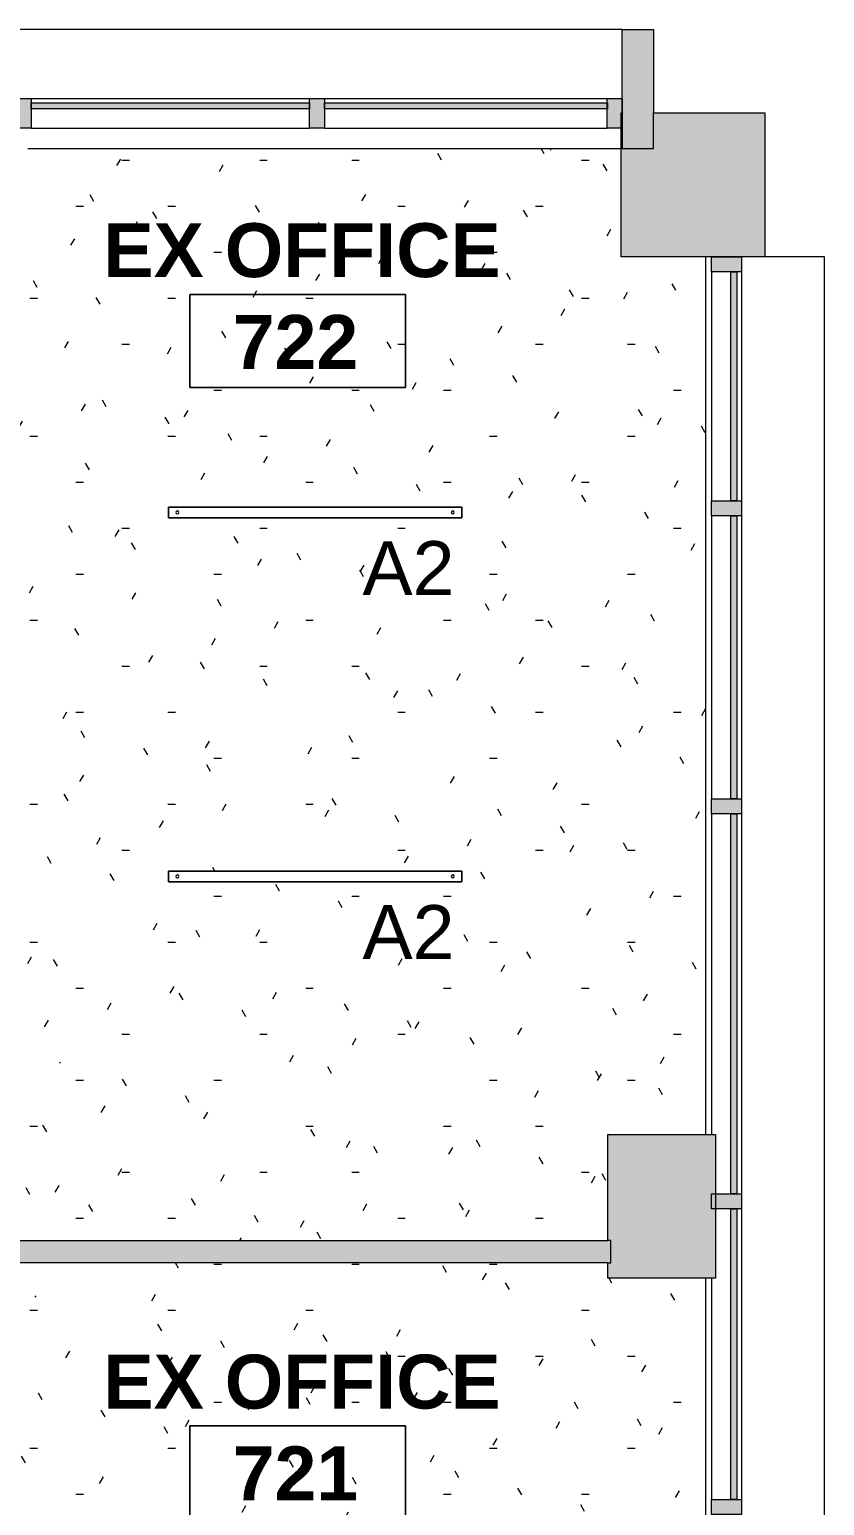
# Model space of a CAD drawing. Header units: inches. Extents: x 1083 to 3407, y -140 to 2134.
# Drawn here: x 2104.3 to 2237.1, y 1887.4 to 2133.9 of the extents above; entities that cross this region are included whole.
import ezdxf

# ---------------------------------------------------------------- set-up
doc = ezdxf.new("R2010")
doc.units = ezdxf.units.IN
doc.header["$MEASUREMENT"] = 0
for name, color, linetype, lineweight in [('A-AREA-IDEN', 2, 'Continuous', 9), ('A-CLNG-PATT', 13, 'Continuous', 13), ('A-DETL-GENF', 92, 'Continuous', 9), ('A-GLAZ-CURT', 52, 'Continuous', 13), ('A-GLAZ-CWMG', 51, 'Continuous', 13), ('A-WALL', 113, 'Continuous', 13), ('A-WALL-PATT', 111, 'Continuous', 13), ('E-LITE-EQPM', 33, 'Continuous', 9), ('E-LITE-EQPM-IDEN', 33, 'Continuous', 9), ('I-WALL', 2, 'Continuous', 13)]:
    doc.layers.add(name, color=color, linetype=linetype, lineweight=lineweight)
doc.styles.add('Arial', font='arial.ttf', dxfattribs={"height": 9})
doc.styles.add('Swis721 Lt BT_B', font='', dxfattribs={"height": 9})
doc.styles.get('Swis721 Lt BT_B').set_extended_font_data('Swis721 Lt BT', bold=True)
pattern_1 = [(0, (0, 0), (30.72, 7.68), [1.267, -21.773, 1.267, -21.773, -122.88]), (0, (0, 0), (30.72, 7.68), [-46.08, 1.267, -44.813, 1.267, -21.773, -53.76]), (0, (0, 0), (30.72, 7.68), [-115.2, 1.267, -14.093, 1.267, -37.133]), (120, (11.52, 3.84), (-22.011075, 22.7643), [1.267, -21.773, 1.267, -21.773, -122.88]), (120, (11.52, 3.84), (-22.011075, 22.7643), [-46.08, 1.267, -44.813, 1.267, -21.773, -53.76]), (120, (11.52, 3.84), (-22.011075, 22.7643), [-115.2, 1.267, -14.093, 1.267, -37.133]), (240, (15.36, 19.2), (-8.708925, -30.4443), [1.267, -21.773, 1.267, -21.773, -122.88]), (240, (15.36, 19.2), (-8.708925, -30.4443), [-46.08, 1.267, -44.813, 1.267, -21.773, -53.76]), (240, (15.36, 19.2), (-8.708925, -30.4443), [-115.2, 1.267, -14.093, 1.267, -37.133])]

# ---------------------------------------------------------------- blocks, each defined once
blk = doc.blocks.new('System Panel - Glazed-7148735-REFLECTED CEILING PLAN')
at = {"layer": 'A-GLAZ-CURT', "lineweight": 9}
blk.add_hatch(color=7, dxfattribs=at).paths.add_polyline_path([(23.25, 0.75), (23.25, 1.75), (-23.25, 1.75), (-23.25, 0.75), (7.93, 0.75)], flags=0)
at = {"layer": 'A-GLAZ-CURT', "color": 8, "lineweight": 20}
for p, q in [((-23.25, 0.75), (-23.25, 1.75)), ((-23.25, 1.75), (23.25, 1.75)), ((23.25, 0.75), (-23.25, 0.75)), ((23.25, 1.75), (23.25, 0.75))]:
    blk.add_line(p, q, dxfattribs=at)
blk = doc.blocks.new('System Panel - Glazed-7148728-REFLECTED CEILING PLAN')
at = {"layer": 'A-GLAZ-CURT', "lineweight": 9}
blk.add_hatch(color=7, dxfattribs=at).paths.add_polyline_path([(23.625, 0.75), (23.625, 1.75), (-23.625, 1.75), (-23.625, 0.75)], flags=0)
at = {"layer": 'A-GLAZ-CURT', "color": 8, "lineweight": 20}
for p, q in [((-23.625, 0.75), (-23.625, 1.75)), ((-23.625, 1.75), (23.625, 1.75)), ((23.625, 0.75), (-23.625, 0.75)), ((23.625, 1.75), (23.625, 0.75))]:
    blk.add_line(p, q, dxfattribs=at)
blk = doc.blocks.new('Rectangular Mullion - 2_5_ x 5_ rectangular-7148711-REFLECTED CEILING PLAN')
at = {"layer": 'A-GLAZ-CWMG', "lineweight": 9}
for p, q in [((2153.55, 2122.36), (2200.8, 2122.36)), ((2153.55, 2117.36), (2200.8, 2117.36))]:
    blk.add_line(p, q, dxfattribs=at)
blk = doc.blocks.new('Rectangular Mullion - 2_5_ x 5_ rectangular-7148737-REFLECTED CEILING PLAN')
at = {"layer": 'A-GLAZ-CWMG', "lineweight": 9}
blk.add_hatch(color=7, dxfattribs=at).paths.add_polyline_path([(-0.07, 2.5), (0, 2.5), (0, -2.5), (-2.5, -2.5), (-2.5, 2.5), (-0.16, 2.5)], flags=0)
at = {"layer": 'A-GLAZ-CWMG', "color": 8, "lineweight": 20}
for p, q in [((0, 2.5), (-2.5, 2.5)), ((-2.5, 2.5), (-2.5, -2.5)), ((0, -2.5), (0, 2.5)), ((-2.5, -2.5), (0, -2.5))]:
    blk.add_line(p, q, dxfattribs=at)
blk = doc.blocks.new('Rectangular Mullion - 2_5_ x 5_ rectangular-7148713-REFLECTED CEILING PLAN')
at = {"layer": 'A-GLAZ-CWMG', "lineweight": 9}
blk.add_hatch(color=7, dxfattribs=at).paths.add_polyline_path([(1.25, 2.5), (1.25, -2.5), (-1.25, -2.5), (-1.25, 2.5)], flags=0)
at = {"layer": 'A-GLAZ-CWMG', "color": 8, "lineweight": 20}
for p, q in [((1.25, 2.5), (-1.25, 2.5)), ((-1.25, 2.5), (-1.25, -2.5)), ((1.25, -2.5), (1.25, 2.5)), ((-1.25, -2.5), (1.25, -2.5))]:
    blk.add_line(p, q, dxfattribs=at)
blk = doc.blocks.new('Rectangular Mullion - 2_5_ x 5_ rectangular-7148727-REFLECTED CEILING PLAN')
at = {"layer": 'A-GLAZ-CWMG', "lineweight": 9}
for p, q in [((1955.8, 2122.36), (2002.3, 2122.36)), ((1955.8, 2117.36), (2002.3, 2117.36))]:
    blk.add_line(p, q, dxfattribs=at)
blk = doc.blocks.new('L-Pendant-Axis-Sculpt-Direct_Indirect - SCDI-F-4-4584192-REFLECTED CEILING PLAN')
at = {"layer": 'A-DETL-GENF'}
for p, q in [((-24.5, -0.875), (-24.5, 0.875)), ((-24.5, 0.875), (24.5, 0.875)), ((24.5, 0.875), (-24.5, 0.875)), ((-24.5, 0.875), (-24.5, -0.875)), ((24.5, 0.875), (24.5, -0.875)), ((24.5, -0.875), (24.5, 0.875)), ((24.5, -0.875), (-24.5, -0.875)), ((-24.5, -0.875), (24.5, -0.875))]:
    blk.add_line(p, q, dxfattribs=at)
for centre in [(-23, 0), (23, 0)]:
    blk.add_circle(centre, 0.25, dxfattribs=at)
blk = doc.blocks.new('System Panel - Glazed-7826787-REFLECTED CEILING PLAN')
at = {"layer": 'A-GLAZ-CURT', "lineweight": 9}
blk.add_hatch(color=7, dxfattribs=at).paths.add_polyline_path([(19.12, 0.75), (19.12, 1.75), (-19.13, 1.75), (-19.13, 0.75), (5.96, 0.75)], flags=0)
at = {"layer": 'A-GLAZ-CURT', "color": 8, "lineweight": 20}
for p, q in [((-19.13, 0.75), (-19.13, 1.75)), ((-19.13, 1.75), (19.12, 1.75)), ((19.12, 0.75), (-19.13, 0.75)), ((19.12, 1.75), (19.12, 0.75))]:
    blk.add_line(p, q, dxfattribs=at)
blk = doc.blocks.new('System Panel - Glazed-7827139-REFLECTED CEILING PLAN')
at = {"layer": 'A-GLAZ-CURT', "lineweight": 9}
blk.add_hatch(color=7, dxfattribs=at).paths.add_polyline_path([(31.75, 1.75), (-31.75, 1.75), (-31.75, 0.75), (31.75, 0.75)], flags=0)
at = {"layer": 'A-GLAZ-CURT', "color": 8, "lineweight": 20}
for p, q in [((-31.75, 0.75), (-31.75, 1.75)), ((-31.75, 1.75), (31.75, 1.75)), ((31.75, 0.75), (-31.75, 0.75)), ((31.75, 1.75), (31.75, 0.75))]:
    blk.add_line(p, q, dxfattribs=at)
blk = doc.blocks.new('System Panel - Glazed-7827217-REFLECTED CEILING PLAN')
at = {"layer": 'A-GLAZ-CURT', "lineweight": 9}
blk.add_hatch(color=7, dxfattribs=at).paths.add_polyline_path([(24.25, 0.75), (24.25, 1.75), (-24.25, 1.75), (-24.25, 0.75), (-12.7, 0.75)], flags=0)
at = {"layer": 'A-GLAZ-CURT', "color": 8, "lineweight": 20}
for p, q in [((-24.25, 0.75), (-24.25, 1.75)), ((-24.25, 1.75), (24.25, 1.75)), ((24.25, 0.75), (-24.25, 0.75)), ((24.25, 1.75), (24.25, 0.75))]:
    blk.add_line(p, q, dxfattribs=at)
blk = doc.blocks.new('Rectangular Mullion - 2_5_ x 5_ rectangular-7148736-REFLECTED CEILING PLAN')
at = {"layer": 'A-GLAZ-CWMG', "lineweight": 9}
blk.add_hatch(color=7, dxfattribs=at).paths.add_polyline_path([(-2.5, -0.75), (-2.5, -2.5), (0, -2.5), (0, 2.5), (-2.5, 2.5)], flags=0)
at = {"layer": 'A-GLAZ-CWMG', "color": 8, "lineweight": 20}
for p, q in [((-2.5, 2.5), (0, 2.5)), ((-2.5, -2.5), (-2.5, 2.5)), ((0, 2.5), (0, -2.5)), ((0, -2.5), (-2.5, -2.5))]:
    blk.add_line(p, q, dxfattribs=at)
blk = doc.blocks.new('Rectangular Mullion - 2_5_ x 5_ rectangular-7827227-REFLECTED CEILING PLAN')
at = {"layer": 'A-GLAZ-CWMG', "lineweight": 9}
blk.add_hatch(color=7, dxfattribs=at).paths.add_polyline_path([(1.25, 2.5), (1.25, -2.5), (-1.25, -2.5), (-1.25, 2.5)], flags=0)
at = {"layer": 'A-GLAZ-CWMG', "color": 8, "lineweight": 20}
for p, q in [((1.25, 2.5), (-1.25, 2.5)), ((-1.25, 2.5), (-1.25, -2.5)), ((1.25, -2.5), (1.25, 2.5)), ((-1.25, -2.5), (1.25, -2.5))]:
    blk.add_line(p, q, dxfattribs=at)
blk = doc.blocks.new('Rectangular Mullion - 2_5_ x 5_ rectangular-7826785-REFLECTED CEILING PLAN')
at = {"layer": 'A-GLAZ-CWMG', "lineweight": 9}
for p, q in [((2218.2, 2093.42), (2218.2, 2055.17)), ((2223.2, 2093.42), (2223.2, 2055.17))]:
    blk.add_line(p, q, dxfattribs=at)
blk = doc.blocks.new('Rectangular Mullion - 2_5_ x 5_ rectangular-7827137-REFLECTED CEILING PLAN')
at = {"layer": 'A-GLAZ-CWMG', "lineweight": 9}
for p, q in [((2218.2, 2002.92), (2218.2, 1949.37)), ((2223.2, 2002.92), (2223.2, 1939.42))]:
    blk.add_line(p, q, dxfattribs=at)
blk = doc.blocks.new('Rectangular Mullion - 2_5_ x 5_ rectangular-7827215-REFLECTED CEILING PLAN')
at = {"layer": 'A-GLAZ-CWMG', "lineweight": 9}
for p, q in [((2223.2, 1936.92), (2223.2, 1888.42)), ((2218.2, 1925.37), (2218.2, 1888.42))]:
    blk.add_line(p, q, dxfattribs=at)
blk = doc.blocks.new('Rectangular Mullion - 2_5_ x 5_ rectangular-7827044-REFLECTED CEILING PLAN')
at = {"layer": 'A-GLAZ-CWMG', "lineweight": 9}
blk.add_hatch(color=7, dxfattribs=at).paths.add_polyline_path([(1.25, -1.75), (1.25, -2.5), (-1.25, -2.5), (-1.25, 1.81), (1.25, 1.81), (1.25, -0.75)], flags=0)
at = {"layer": 'A-GLAZ-CWMG', "color": 8, "lineweight": 20}
for p, q in [((1.25, 2.5), (-1.25, 2.5)), ((-1.25, 2.5), (-1.25, -2.5)), ((1.25, -2.5), (1.25, 2.5)), ((-1.25, -2.5), (1.25, -2.5))]:
    blk.add_line(p, q, dxfattribs=at)
blk = doc.blocks.new('Room Tag - Room Name and Number-3379422-REFLECTED CEILING PLAN')
at = {"layer": 'A-AREA-IDEN'}
for p, q in [((-0.1881, -0.1636), (-0.1881, -0.0018)), ((-0.1881, -0.0018), (0.1869, -0.0018)), ((0.1869, -0.0018), (-0.1881, -0.0018)), ((-0.1881, -0.0018), (-0.1881, -0.1636)), ((0.1869, -0.0018), (0.1869, -0.1636)), ((0.1869, -0.1636), (0.1869, -0.0018)), ((0.1869, -0.1636), (-0.1881, -0.1636)), ((-0.1881, -0.1636), (0.1869, -0.1636))]:
    blk.add_line(p, q, dxfattribs=at)

msp = doc.modelspace()

# ---------------------------------------------------------------- hatches: boundary and pattern name
at = {"layer": 'A-CLNG-PATT'}
h = msp.add_hatch(dxfattribs=at)
h.set_pattern_fill('FP_2', color=256, style=0, pattern_type=2)
h.set_pattern_definition(pattern_1)
h.paths.add_polyline_path([(2153.29, 1931.67), (2200.89, 1931.67), (2200.89, 1949.37), (2217.2, 1949.37), (2217.2, 2095.92), (2203.14, 2095.92), (2203.14, 2113.98), (2104.02, 2113.98), (2104.02, 2112.54), (2086.77, 2112.54), (2086.77, 1974.99), (2087.52, 1974.99), (2087.52, 1939.31), (2112, 1963.8), (2112.97, 1962.83), (2087.52, 1937.37), (2087.52, 1935.74), (2086.77, 1935.74), (2086.77, 1931.67), (2112.97, 1931.67)], flags=0)
h.paths.add_polyline_path([(2175.84, 1991.56), (2127.48, 1991.56), (2127.48, 1993.31), (2176.48, 1993.31), (2176.48, 1991.56)], flags=0)
h.paths.add_polyline_path([(2139.76, 2052.33), (2127.48, 2052.33), (2127.48, 2054.08), (2176.48, 2054.08), (2176.48, 2052.33), (2153.29, 2052.33)], flags=0)
h = msp.add_hatch(dxfattribs=at)
h.set_pattern_fill('FP_2', color=256, style=0, pattern_type=2)
h.set_pattern_definition(pattern_1)
h.paths.add_polyline_path([(2198.89, 1757.42), (2198.89, 1781.42), (2217.2, 1781.42), (2217.2, 1925.37), (2200.89, 1925.37), (2200.89, 1927.92), (2086.77, 1927.92), (2086.77, 1925.42), (2087.52, 1925.42), (2087.52, 1923.79), (2123.52, 1923.79), (2123.52, 1922.42), (2087.52, 1922.42), (2087.52, 1886.17), (2086.77, 1886.17), (2086.77, 1757.42), (2153.29, 1757.42)], flags=0)
h.paths.add_polyline_path([(2153.29, 1813.38), (2127.48, 1813.38), (2127.48, 1815.13), (2176.48, 1815.13), (2176.48, 1813.38), (2174.51, 1813.38)], flags=0)
h.paths.add_polyline_path([(2127.48, 1870.21), (2127.48, 1871.96), (2176.48, 1871.96), (2176.48, 1870.21), (2153.29, 1870.21)], flags=0)
at = {"layer": 'A-WALL'}
for points in [[(2203.14, 2095.92), (2227.14, 2095.92), (2227.14, 2119.92), (2208.5, 2119.92), (2208.5, 2113.98), (2203.3, 2113.98), (2203.3, 2117.36), (2203.14, 2117.36), (2203.14, 2113.98)], [(2201.54, 1925.37), (2218.89, 1925.37), (2218.89, 1949.37), (2200.89, 1949.37), (2200.89, 1931.67), (2201.37, 1931.67), (2201.37, 1927.92), (2200.89, 1927.92), (2200.89, 1925.37), (2201.37, 1925.37)]]:
    msp.add_hatch(color=250, dxfattribs=at).paths.add_polyline_path(points, flags=0)
at = {"layer": 'A-WALL-PATT', "lineweight": 9}
for points in [[(2203.3, 2113.98), (2208.5, 2113.98), (2208.5, 2133.85), (2203.3, 2133.85), (2203.3, 2119.01)], [(2112.97, 1927.92), (2201.37, 1927.92), (2201.37, 1931.67), (2086.77, 1931.67), (2086.77, 1927.92)]]:
    msp.add_hatch(color=7, dxfattribs=at).paths.add_polyline_path(points, flags=0)

# ---------------------------------------------------------------- linework, layer by layer
at = {"layer": 'A-WALL', "lineweight": 9}
for p, q in [((2203.3, 2133.85), (1083.68, 2133.85)), ((2203.3, 2119.92), (2203.3, 2113.98)), ((2208.5, 2113.98), (2208.5, 2119.92)), ((2104.02, 2113.98), (2203.14, 2113.98)), ((2203.3, 2113.98), (2208.5, 2113.98)), ((2217.2, 2095.92), (2217.2, 1949.37)), ((2237.08, 2095.92), (2227.14, 2095.92)), ((2237.08, 1103), (2237.08, 2095.92)), ((2201.37, 1931.67), (2200.89, 1931.67)), ((2201.37, 1927.92), (2201.37, 1931.67)), ((2200.89, 1927.92), (2201.37, 1927.92)), ((2217.2, 1925.37), (2217.2, 1781.42))]:
    msp.add_line(p, q, dxfattribs=at)
at = {"layer": 'A-WALL', "color": 8, "lineweight": 20}
for p, q in [((2203.3, 2119.92), (2203.3, 2133.85)), ((2203.3, 2133.85), (2208.5, 2133.85)), ((2208.5, 2133.85), (2208.5, 2119.92)), ((2203.14, 2095.92), (2203.14, 2119.92)), ((2203.14, 2119.92), (2203.3, 2119.92)), ((2208.5, 2119.92), (2227.14, 2119.92)), ((2227.14, 2119.92), (2227.14, 2095.92)), ((2227.14, 2095.92), (2203.14, 2095.92)), ((2200.89, 1931.67), (2200.89, 1949.37)), ((2200.89, 1949.37), (2218.89, 1949.37)), ((2218.89, 1949.37), (2218.89, 1925.37)), ((2200.89, 1925.37), (2200.89, 1927.92)), ((2218.89, 1925.37), (2200.89, 1925.37))]:
    msp.add_line(p, q, dxfattribs=at)
at = {"layer": 'I-WALL', "color": 8, "lineweight": 20}
for p, q in [((2086.77, 1931.67), (2200.89, 1931.67)), ((2200.89, 1927.92), (2083.02, 1927.92))]:
    msp.add_line(p, q, dxfattribs=at)

# ---------------------------------------------------------------- block references
at = {"layer": 'A-AREA-IDEN', "xscale": 95.99999999999994, "yscale": 95.99999999999994, "zscale": 95.99999999999994}
for p in [(2149.12, 2089.79), (2149.12, 1900.87)]:
    msp.add_blockref('Room Tag - Room Name and Number-3379422-REFLECTED CEILING PLAN', p, dxfattribs=at)
at = {"layer": 'A-GLAZ-CURT', "lineweight": 9}
for name, p in [('System Panel - Glazed-7148735-REFLECTED CEILING PLAN', (2127.8, 2119.86)), ('System Panel - Glazed-7148728-REFLECTED CEILING PLAN', (2177.18, 2119.86))]:
    msp.add_blockref(name, p, dxfattribs=at)
at = {"layer": 'A-GLAZ-CURT', "lineweight": 9, "rotation": 269.9999999999998}
for name, p in [('System Panel - Glazed-7826787-REFLECTED CEILING PLAN', (2220.7, 2074.29)), ('System Panel - Glazed-7148728-REFLECTED CEILING PLAN', (2220.7, 2029.04)), ('System Panel - Glazed-7827139-REFLECTED CEILING PLAN', (2220.7, 1971.17)), ('System Panel - Glazed-7827217-REFLECTED CEILING PLAN', (2220.7, 1912.67))]:
    msp.add_blockref(name, p, dxfattribs=at)
at = {"layer": 'A-GLAZ-CWMG', "lineweight": 9, "extrusion": (0, 0, -1)}
for name, p, rotation in [('Rectangular Mullion - 2_5_ x 5_ rectangular-7148713-REFLECTED CEILING PLAN', (-2103.3, 2119.86), 180), ('Rectangular Mullion - 2_5_ x 5_ rectangular-7148713-REFLECTED CEILING PLAN', (-2152.3, 2119.86), 180), ('Rectangular Mullion - 2_5_ x 5_ rectangular-7148737-REFLECTED CEILING PLAN', (-2203.3, 2119.86), 180), ('Rectangular Mullion - 2_5_ x 5_ rectangular-7148713-REFLECTED CEILING PLAN', (-2220.7, 2053.92), 270.0000000000002), ('Rectangular Mullion - 2_5_ x 5_ rectangular-7148713-REFLECTED CEILING PLAN', (-2220.7, 2004.17), 270.0000000000002), ('Rectangular Mullion - 2_5_ x 5_ rectangular-7827044-REFLECTED CEILING PLAN', (-2220.7, 1938.17), 270.0000000000002), ('Rectangular Mullion - 2_5_ x 5_ rectangular-7827227-REFLECTED CEILING PLAN', (-2220.7, 1887.17), 270.0000000000002)]:
    msp.add_blockref(name, p, dxfattribs=dict(at, rotation=rotation))
at = {"layer": 'A-GLAZ-CWMG', "lineweight": 9}
for name, p in [('Rectangular Mullion - 2_5_ x 5_ rectangular-7148727-REFLECTED CEILING PLAN', (148.75, 0)), ('Rectangular Mullion - 2_5_ x 5_ rectangular-7148711-REFLECTED CEILING PLAN', (0, 0)), ('Rectangular Mullion - 2_5_ x 5_ rectangular-7826785-REFLECTED CEILING PLAN', (0, 0)), ('Rectangular Mullion - 2_5_ x 5_ rectangular-7827137-REFLECTED CEILING PLAN', (0, 0)), ('Rectangular Mullion - 2_5_ x 5_ rectangular-7827215-REFLECTED CEILING PLAN', (0, 0))]:
    msp.add_blockref(name, p, dxfattribs=at)
for name, p, rotation in [('Rectangular Mullion - 2_5_ x 5_ rectangular-7148736-REFLECTED CEILING PLAN', (2220.7, 2095.92), 89.99999999999986), ('Rectangular Mullion - 2_5_ x 5_ rectangular-7148711-REFLECTED CEILING PLAN', (100.85, 4206.22), 269.9999999999996)]:
    msp.add_blockref(name, p, dxfattribs=dict(at, rotation=rotation))
at = {"layer": 'E-LITE-EQPM', "extrusion": (0, 0, -1)}
for p in [(-2151.98, 2053.21), (-2151.98, 1992.44)]:
    msp.add_blockref('L-Pendant-Axis-Sculpt-Direct_Indirect - SCDI-F-4-4584192-REFLECTED CEILING PLAN', p, dxfattribs=at)

# ---------------------------------------------------------------- texts
at = {"layer": 'A-AREA-IDEN', "char_height": 9, "attachment_point": 1, "style": 'Swis721 Lt BT_B'}
for s, insert, width in [('EX OFFICE', (2116.63, 2101.51), 78.477), ('722', (2138.22, 2086.19), 25.452), ('EX OFFICE', (2116.63, 1912.59), 78.477), ('721', (2138.22, 1897.27), 25.452)]:
    msp.add_mtext(s, dxfattribs=dict(at, insert=insert, width=width))
at = {"layer": 'E-LITE-EQPM-IDEN', "char_height": 9, "width": 18.786, "attachment_point": 1, "style": 'Arial'}
for insert in [(2159.9, 2048.42), (2159.9, 1987.65)]:
    msp.add_mtext('A2', dxfattribs=dict(at, insert=insert))

doc.saveas('drawing.dxf')
